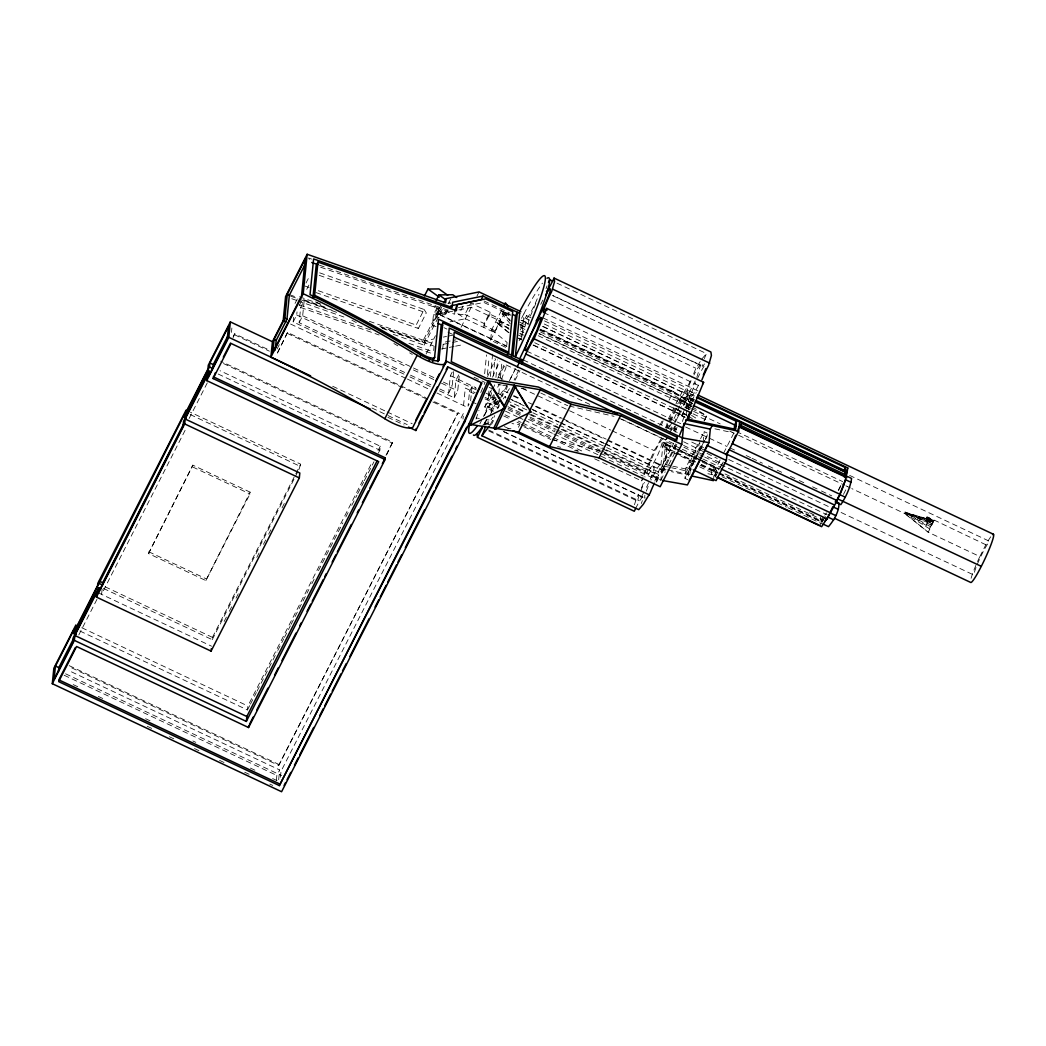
<?xml version="1.0" encoding="UTF-8"?>
<svg xmlns="http://www.w3.org/2000/svg" width="1046" height="1046" viewBox="0 0 1046 1046"><rect width="100%" height="100%" fill="white"/><g stroke="black" fill="none" stroke-linecap="round" stroke-linejoin="round"><path stroke-width="0.75" stroke-dasharray="5 3.75" d="M927.567 519.365L931.555 520.947L930.953 518.385L926.965 516.802L927.998 521.248L918.663 517.129M933.058 520.764L929.789 528.975L904.751 513.246L934.287 520.137L928.22 532.218L904.698 513.547L904.986 512.122L933.058 520.764L932.784 523.078L904.751 513.246L928.22 532.218L979.854 556.55L985.868 544.757A26.647 2.798 -64.8 0 1 990.863 536.611M927.867 518.777L928.312 520.66L932.352 522.15L931.908 520.254L927.867 518.777L926.612 521.196L927.057 523.092L930.901 525L930.234 519.81L926.403 517.875L927.371 522.477L918.022 518.358L917.564 519.3M436.104 326.574L432.39 325.424L433.449 314.82L437.803 306.295L433.201 306.269L444.942 314.689L447.126 310.414M102.129 589.212L101.632 594.128L186.45 427.696M148.519 553.556L192.83 465.156L250.151 492.169L249.981 493.974L205.853 580.569L148.519 553.556L192.83 465.156M205.853 580.569L250.151 492.169M231.441 332.393L231.872 328.039M233.088 337.649L234.657 333.766L269.476 350.175M103.449 588.427L212.22 639.668L212.443 637.367L300.699 464.189L190.464 412.242M79.914 631.026L247.484 709.973L247.876 705.998L372.128 462.188M287.519 332.445L276.641 354.594L287.519 332.445L399.232 385.085M403.978 374.115L293.194 321.906L293.651 317.278M293.194 321.906L296.724 314.977L297.025 311.891M404.658 372.428L299.143 322.704L300.66 307.472L304.19 300.542L331.896 310.257M299.143 322.704L302.673 315.774L304.19 300.542M298.986 469.393L300.699 464.189M276.366 780.329L276.85 775.452L279.661 769.948L68.435 670.434M278.733 765.424L458.017 412.791L278.733 765.424L69.088 666.642M278.681 779.701L279.661 769.948M280.433 777.283L281.034 771.255L463.587 413.026L462.986 419.054M378.377 453.101L379.855 450.198L380.26 446.224L220.039 370.729M386.641 454.814L392.655 442.21L220.68 361.184M393.322 334.341L424.088 345.141L424.519 340.891L433.946 338.982M433.672 350.528L434.103 346.174M442.68 349.116L443.347 342.395L455.991 339.845M454.932 311.237L454.644 314.218L319.226 266.73M439.843 389.007L448.629 393.152L450.381 375.671L452.5 371.513M448.629 393.152L452.16 386.209L453.912 368.741M439.425 390.812L454.199 397.768L455.938 380.299L459.469 373.37M454.199 397.768L457.73 390.838L459.312 374.965M463.548 405.547L465.287 388.066L475.185 392.734M472.047 386.615L469.51 391.583L468.059 406.149L470.595 401.167L472.047 386.615L476.283 388.602M483.827 327.45L484.22 323.528L490.012 312.153L470.726 303.079L464.934 314.441L458.841 314.519L464.555 303.144M489.62 316.075L490.012 312.153M484.638 373.749L486.521 354.908M491.698 329.673L507.075 342.46L506.552 347.743L490.639 340.251L491.698 329.673L501.426 310.57L510.252 314.728M487.384 374.664L489.11 357.392M496.719 399.52L488.482 395.636L489.28 387.661M490.391 376.482L492.627 354.136M494.771 330.562L484.023 325.489L489.816 314.114L500.563 319.187L494.575 332.51L465.392 318.769L455.611 312.257M493.294 375.932L495.046 358.373M500.367 321.135L500.563 319.187M494.17 394.97L493.843 398.16A75.848 7.95 -64.8 0 1 484.128 415.327M495.922 377.397L497.674 359.837M490.639 340.251L504.316 313.408L504.617 310.387M485.096 397.402L497.831 403.403L498.144 400.187A75.848 7.95 -64.8 0 1 490.94 413.118M498.785 393.806L499.74 384.222M500.38 377.828L501.975 361.864M521.496 339.989L524.164 313.185A77.705 8.146 -64.8 0 1 542.469 283.139M656.09 482.01L658.862 474.636L605.987 449.715M656.6 481.958L658.509 478.231L658.862 474.636M665.151 470.321L660.484 469.314L663.19 442.21L667.348 437.777L662.719 446.864L674.539 452.421M556.577 431.083L660.85 480.219L662.288 465.758L670.081 467.431M675.01 451.95L664.772 447.139L666.197 441.687L680.854 448.59M666.067 469.484L663.059 468.83L665.06 448.812L667.243 444.537L678.946 450.055M664.772 447.139L666.197 441.687M663.059 468.83L665.243 464.568L667.243 444.537M684.476 417.171L681.561 415.798L684.529 409.431M685.274 417.276L682.397 415.916L683.639 412.922L534.676 342.735M682.397 415.916L683.639 412.922M686.137 415.092L686.621 410.28M686.777 408.685L688.36 392.812L695.747 396.29M685.915 407.273L687.431 403.743L538.873 333.752M690.229 408.018L687.444 406.711L688.595 403.9L539.357 333.582M692.831 403.377L688.477 401.324L688.791 398.225L690.595 394.669L695.015 396.748M687.444 406.711L688.595 403.9M688.36 409.914L689 403.429L690.818 399.873L693.76 401.259M688.477 401.324L690.595 394.669M689.837 409.601L690.818 399.873M687.823 479.722L684.96 478.375L686.071 467.222L699.852 440.183M688.333 475.93L688.778 471.432L671.637 467.758M691.994 469.275L689.157 467.941L689.732 462.201L699.996 442.066M689.889 474.034L690.373 469.249L704.873 440.784M689.157 467.941L699.421 447.806L699.852 443.504M707.07 432.992L704.206 431.632L703.095 442.785L684.96 478.375M702.363 461.09L714.065 466.608L711.895 470.87L711.502 474.792L713.673 470.53M714.065 466.608L713.241 474.858L706.861 473.485M715.464 472.086L715.059 476.087L716.549 469.955L715.464 472.086L820.979 521.81L820.587 525.811M718.864 472.622L820.195 520.359L820.522 517.051M821.803 522.346L822.064 519.679L723.871 473.407M718.824 473.289L822.117 521.967L822.587 517.325M931.515 524.896L931.646 523.523M438.771 307.877L438.182 314.114L506.852 346.474M985.868 544.757L934.287 520.137M634.451 504.695L636.687 497.791A16.017 1.674 -64.8 0 0 638.505 494.222M644.872 495.255L644.598 498.118L645.264 497.883M675.507 425.931L673.519 431.279M559.244 425.199L661.856 473.537L662.288 471.994A15.991 1.674 -64.8 0 0 655.005 481.971M530.989 317.762L526.556 315.67L526.125 317.226A15.991 1.674 -64.8 0 0 529.851 313.996A15.991 1.674 -64.8 0 0 538.193 296.41L538.938 294.318M544.273 324.012L683.417 389.57L682.973 391.126A15.991 1.674 -64.8 0 0 692.034 377.436M491.542 392.616L490.326 398.395L499.112 402.54M488.077 421.198L487.737 424.218L492.954 417.119M663.072 420.858L661.595 424.715M677.037 427.435L674.84 432.861M700.166 361.589L695.041 370.31A15.991 1.674 -64.8 0 1 693.668 373.723M688.36 392.812L683.273 406.515L687.902 397.454L693.799 400.239M493.542 411.156L484.743 407.012L491.437 389.779M594.69 458.815L641.59 480.912L643.002 477.224M643.931 474.766L654.456 449.95A15.991 1.674 -64.8 0 0 660.719 439.137M646.284 491.123L648.965 484.52M680.253 404.802L682.11 399.48A18.593 1.948 -64.8 0 0 677.05 403.9M679.795 405.992L677.991 410.267A18.593 1.948 -64.8 0 1 672.473 421.63M492.941 388.955L494.693 384.797M696.819 377.331L700.611 365.119L552.563 295.351M556.956 283.139L706.481 353.587L705.292 356.281A16.017 1.674 -64.8 0 0 704.337 358.608M501.387 379.476L505.885 367.839L506.172 364.989L505.506 365.224A18.501 1.935 -64.8 0 0 498.798 376.155L497.7 378.404M497.229 408.764L499.217 404.397M691.04 380.77L685.98 392.76L684.764 398.539L688.176 394.525L695.198 380.979M648.612 482.768L647.618 484.952A18.501 1.935 -64.8 0 1 645.513 489.24M687.497 408.711L696.205 392.551M654.809 481.055L660.157 467.562A18.501 1.935 -64.8 0 0 657.032 468.713L650.965 480.153M926.403 517.875L930.548 520.437L930.953 518.385M535.84 303.51L529.132 318.86L527.916 324.639M515.155 380.182L519.967 370.402M659.765 425.382L661.948 421.263M668.368 419.001L673.885 407.77M676.814 444.302L661.856 473.537M931.032 519.509L927.083 517.796L926.965 516.802L928.953 517.587M78.803 634.974L97.017 599.214M189.117 418.492L207.343 382.744M233.18 336.655L234.657 333.766M295.037 303.405L298.568 296.476L323.188 305.105M305.994 283.061L309.603 275.987M306.74 289.324L308.897 285.074M277.098 348.959L279.308 344.631M299.169 305.654L301.366 301.326M212.22 639.668L298.241 470.857M224.171 621.455L226.394 617.101M229.362 611.269L233.075 604M236.043 598.181L238.266 593.814M256.806 557.426L259.029 553.059M263.474 544.325L265.71 539.958M268.665 534.14L270.901 529.773M282.015 507.951L284.983 502.119M424.127 309.472L426.297 312.898L418.374 328.47L416.19 325.045L424.127 309.472L318.599 272.47M447.989 309.877L445.949 313.852L436.6 313.957L435.398 313.094L438.091 307.799M436.6 313.957L439.974 307.328M441.765 307.093L423.617 342.813L422.728 341.414L441.477 304.621M424.088 345.141L442.772 308.478M448.473 303.262L450.643 298.999M435.398 313.094L444.746 312.989L446.106 310.335M426.088 354.019L435.437 335.701M378.037 450.578L380.26 446.224M247.484 709.973L249.693 705.619M250.439 704.167L256.348 692.557M257.094 691.105L277.059 651.92M277.805 650.468L283.714 638.871M284.46 637.419L290.37 625.809M291.115 624.357L308.858 589.526M311.826 583.72L314.781 577.915M318.481 570.658L342.879 522.765M345.834 516.959L348.802 511.154M351.757 505.349L356.934 495.189M357.667 493.738L363.59 482.128M364.322 480.676L373.945 461.809M386 455.272L392.655 442.21M461.09 327.202L473.341 303.17M476.924 296.149L479.068 291.926M510.2 323.737L502.132 313.944L503.231 311.813L510.618 315.291M509.075 332.706L497.543 323.122L498.72 320.808L509.062 325.685M521.536 318.337L524.164 313.185L519.862 311.159M488.482 395.636L491.306 390.093M497.831 403.403L499.988 399.18M500.707 397.768L508.604 382.261M509.324 380.849L515.796 368.153M497.687 404.854L500.223 399.886M491.555 424.401L493.464 420.662L487.161 419.681M518.411 427.265L519.679 424.781L511.965 423.565M669.087 400.147L673.428 391.609L541.122 329.268M669.715 433.136L673.206 426.271M681.103 410.777L675.311 422.153A26.647 2.798 -64.8 0 0 680.671 410.934M685.261 408.005L687.431 403.743M681.561 415.798L685.182 408.698M660.484 469.314L673.794 443.203M660.85 480.219L665.164 471.759M668.747 464.712L674.5 453.428M704.141 420.44L707.044 414.752M704.076 421.12L707.697 414.007M700.572 438.758L704.206 431.632M685.575 473.655L687.745 469.393M704.586 440.418L686.961 474.989L671.388 471.654M705.305 439.006L707.462 434.77M705.605 439.359L707.057 436.509M714.457 470.543L715.542 468.412M720.145 459.913L714.392 471.21L713.45 480.663L719.047 469.68M723.571 453.206L734.227 432.286M719.74 468.307L722.891 462.136M721.06 466.268L723.257 461.953M820.195 520.359L821.28 518.228M820.979 521.81L822.064 519.679M822.117 521.967L824.771 516.776M838.33 490.156L841.952 483.043M823.241 520.424L825.294 516.397M838.552 490.404L841.925 483.788M843.481 494.366L847.535 486.429M918.022 518.358L919.016 516.436M931.555 520.947L931.908 520.254M926.547 518.934L927.174 517.718M926.416 524.334L928.913 519.496M930.234 519.81L928.286 518.908M926.364 519.692L927.004 518.463M506.787 346.017L438.143 313.787A6.655 0.693 -64.8 0 0 436.234 316.402L434.731 319.357A6.655 0.693 -64.8 0 0 432.534 324.783M520.633 326.862L526.556 315.67M676.004 403.56L683.417 389.57M672.8 429.631L674.788 426.193M674.487 430.416L675.912 427.84M484.743 407.012L485.841 405.22A16.017 1.674 -64.8 0 1 483.448 416.53M641.59 480.912L642.689 479.12M489.973 425.055L493.359 418.962A15.991 1.674 -64.8 0 1 494.732 415.563M713.921 475.93L718.772 469.576M701.918 358.922L706.481 353.587M824.666 515.103L826.745 512.88M490.326 398.395L490.992 398.16A18.501 1.935 -64.8 0 0 493.738 394.394M700.611 365.119L699.944 365.368A18.501 1.935 -64.8 0 0 693.943 374.939M698.009 390.943L542.652 317.723M601.725 450.891L647.84 472.06C654.652 462.123 660.771 450.721 663.033 438.889L616.12 416.792M663.033 438.889L662.353 439.124A18.501 1.935 -64.8 0 0 655.646 450.055L649.788 462.868L647.173 472.308M452.761 311.198L438.182 314.114M458.906 309.93L471.184 307.393L509.049 325.228M458.41 307.616L483.827 302.438L510.919 315.199M443.373 337.087L446.511 336.446M448.08 336.132L452.8 335.178M443.308 344.317L450.983 342.774M452.513 342.46L458.645 341.218M441.399 349.011L447.714 347.743M449.296 347.416L454.029 346.461M455.611 346.148L463.509 344.552M450.042 321.828L465.392 318.769M447.871 303.34L450.748 303.314L446.825 300.503M433.449 314.82L444.942 314.689M476.126 417.955L479.277 418.452M483.043 424.415L486.194 424.898M507.885 428.298L510.971 428.782M498.131 384.444L501.204 384.967M502.747 385.229L508.892 386.288M521.156 388.38L527.302 389.426M714.902 428.834L732.278 432.56M665.243 464.568L671.244 465.849M672.735 466.176L690.935 470.072M667.57 469.798L690.347 474.675M569.22 406.044L614.041 416.321M552.406 439.817L600.326 450.813M557.596 446.577L560.695 447.283M574.607 450.473L577.693 451.179M934.235 520.437L904.698 513.547L851.784 488.613M311.577 259.068L308.518 257.996L309.407 259.408M319.488 265.2L448.747 310.531M319.252 275.36L426.297 312.898M304.556 285.898L309.145 287.506M318.311 290.723L416.19 325.045M315.905 292.54L418.374 328.47M369.356 321.292L433.985 343.964M289.768 294.789L297.417 297.469M303.523 299.614L326.444 307.642M379.933 326.404L422.728 341.414M381.136 327.529L433.449 345.873M290.67 296.188L338.041 312.806M382.365 328.352L423.617 342.813M291.756 298.725L296.371 300.346M297.914 300.882L347.154 318.154M299.653 305.027L370.441 329.843M408.908 343.336L433.528 351.979M300.66 307.472L379.136 334.995M417.602 348.488L432.992 353.888M918.323 517.822L904.986 512.122L930.012 527.851L933.019 521.954L904.986 512.122L930.156 526.465M928.861 517.796L930.835 518.646M926.939 520.568L930.835 522.372M688.53 404.58L691.314 405.887M691.615 408.672L705.527 415.17L693.472 407.548M553.007 295.783L702.533 366.244M550.745 299.875L695.786 368.218M543.672 312.545L699.055 385.752M544.508 320.9L686.699 387.896M678.409 403.311A26.647 2.798 -64.8 0 1 687.523 390.119L696.388 394.303M543.162 326.496L691.21 396.251M526.347 318.782L529.276 320.154M542.469 326.378L683.195 392.681M690.295 397.781L694.649 399.82M484.05 300.987L509.807 313.12M688.791 398.225L694.688 400.997M522.006 320.259L527.89 323.031M520.96 320.168L528.348 323.645M540.167 329.215L673.153 391.871L691.89 403.717M525.55 322.691L528.478 324.077M540.207 329.595L682.397 396.591M684.071 397.388L692.949 401.572M849.627 475.394L990.065 541.567M504.316 313.408L510.095 316.14M539.631 330.157L684.764 398.539M502.132 313.944L509.533 317.422M519.875 322.299L527.262 325.777M540.56 332.04L672.055 394.002L692.138 406.698M689 403.429L691.942 404.815M520.15 324.535L527.537 328.013M519.757 324.744L527.106 328.209M687.366 404.423L691.72 406.476M520.542 327.359L524.974 329.451M538.272 335.714L687.51 406.031M684.751 407.208L692.138 410.686M693.616 411.392L720.184 423.905M736.423 431.553L842.684 481.618M520.882 331.255L523.837 332.641M693.067 413.824L707.763 420.754M729.807 431.135L737.155 434.6M738.633 435.293L844.436 485.148M845.913 485.841L850.32 487.92M508.866 328.169L495.634 321.946L511.023 334.733M520.62 333.713L523.562 335.099M497.543 323.122L507.885 327.986M519.705 333.556L522.66 334.955M518.45 335.086L521.405 336.472M683.574 413.601L686.451 414.961M518.751 338.093L521.706 339.479M533.499 345.036L682.463 415.223M518.371 338.198L521.313 339.584M533.081 345.128L681.639 415.118M464.934 314.441L484.22 323.528M526.805 351.142L680.711 423.669M685.64 427.03L726.983 446.498M729.938 447.897L737.312 451.375M746.164 455.546L750.597 457.625M752.074 458.318L762.403 463.195M768.3 465.967L775.674 469.445M777.152 470.138L784.539 473.616M790.436 476.401L797.81 479.879M799.288 480.572L806.675 484.05M812.572 486.835L819.946 490.313M821.424 491.005L831.753 495.869M436.234 316.402L439.15 317.788M674.631 428.703L676.317 429.501M674.513 429.004L676.2 429.801M523.327 359.929L677.246 432.443M691.785 442.118L703.618 447.701M728.748 459.534L830.733 507.598M841.089 512.475L974.127 575.156A18.593 1.948 -64.8 0 1 973.996 574.254M699.421 447.806L703.67 449.806M443.975 327.686L446.904 329.059M447.923 332.144L452.343 334.236M683.587 445.426L723.453 464.215M683.901 447.309L703.121 456.357M704.599 457.05L827.294 514.867M621.572 419.119L674.788 444.197M506.172 364.989L589.735 404.357M682.319 449.283L701.382 458.266M702.847 458.959L720.446 467.248M663.19 442.21L676.474 448.473M677.939 449.165L719.269 468.647M680.41 450.748L700.898 460.397M665.112 443.818L675.376 448.656M681.234 451.414L697.368 459.011M698.833 459.704L719.36 469.379M665.871 445.008L676.095 449.819M677.56 450.512L696.558 459.456M702.402 462.214L718.484 469.798M809.539 512.697L813.945 514.776M676.474 452.643L695.459 461.6M701.304 464.346L717.399 471.929M676.004 453.114L695.198 462.162M701.108 464.947L717.347 472.596M665.06 448.812L694.335 462.594M700.179 465.352L711.895 470.87M722.015 476.715L786.5 507.101M787.965 507.794L821.672 523.68M689.732 462.201L693.982 464.202M699.656 466.882L716.667 474.897M540.743 392.995L567.664 405.691M502.93 379.332L497.033 376.56L497.608 376.037A15.991 1.674 -64.8 0 0 503.871 365.224M522.111 388.38L610.655 430.089M612.119 430.782L653.881 450.46M665.086 455.978L671.624 459.063M686.071 467.222L690.373 469.249M503.597 390.799L508.003 392.865M513.861 395.636L519.718 398.395M528.518 402.54L562.238 418.426M563.702 419.119L606.209 439.15M607.674 439.843L660.444 464.699M473.995 377.227L484.298 382.078M513.338 396.107L520.66 399.559M535.33 406.476L560.251 418.217M566.108 420.976L605.686 439.621M607.151 440.314L662.85 466.555M489.188 387.373L492.012 388.707M508.147 397.938L522.804 404.854M531.603 408.986L559.453 422.113M560.918 422.806L603.424 442.837M604.889 443.53L662.066 470.465M497.151 393.087L505.937 397.232M511.808 399.99L525 406.214M532.322 409.666L558.708 422.087M560.172 422.78L604.157 443.504M605.621 444.197L653.998 466.987M506.473 400.33L527.001 410.006M532.859 412.765L557.78 424.506M450.381 375.671L475.838 387.674M486.142 393.244L496 397.898M510.5 404.724L525.197 411.653M531.067 414.412L604.51 449.022M510.5 405.521L523.693 411.732M529.551 414.504L601.385 448.342M602.849 449.035L658.549 475.276M455.938 380.299L478.584 390.969M507.911 406.685L522.569 413.601M529.904 417.053L556.289 429.475M557.753 430.168L600.26 450.198M604.693 452.866L658.509 478.231M508.108 408.254L521.326 414.478M530.139 418.622L555.112 430.39M469.51 391.583L475.146 394.237M485.004 398.892L500.616 406.24M507.964 409.705L519.718 415.236M528.531 419.394L554.968 431.854M556.446 432.547L599.044 452.617M600.509 453.31L656.326 479.604M487.841 402.867L498.105 407.705M505.44 411.156L517.169 416.687M518.633 417.38L523.026 419.446M524.491 420.139L552.34 433.266M553.818 433.959L643.225 476.087M302.673 315.774L434.574 377.933M443.373 382.078L452.16 386.209M296.724 314.977L407.509 367.185M413.418 369.957L434.09 379.711M441.477 383.189L457.73 390.838M487.488 406.541L494.81 409.993M505.074 414.817L512.409 418.282M518.267 421.041L521.196 422.414M522.66 423.107L551.987 436.927M553.452 437.62L584.23 452.12M503.806 415.994L511.128 419.446M516.999 422.205L519.927 423.591M521.392 424.284L550.706 438.091M552.17 438.784L578.556 451.218M471.968 401.821L476.1 403.769M523.928 426.781L550.863 439.464M410.529 375.187L431.044 384.863M409.888 376.9L432.037 387.334M290.592 324.051L405.887 378.377M407.378 379.07L429.54 389.517M436.94 393.008L467.667 407.482M504.342 426.572L508.748 428.638M485.828 423.094L490.234 425.173M503.427 431.383L642.675 497.007M503.871 431.815L644.598 498.118M400.696 385.778L425.683 397.545M434.508 401.703L459.495 413.484M287.415 333.439L425.578 398.539M432.939 402.004L457.926 413.785M488.613 429.958L638.138 500.406M488.835 431.004L635.432 500.066M234.552 334.759L269.384 351.168M332.693 386.275L385.673 411.235M387.151 411.928L412.163 423.708M371.918 407.992L386.615 414.922M388.092 415.615L407.208 424.624M387.909 417.354L404.083 424.977M223.517 363.563L392.551 443.216M218.169 374.023L379.855 450.198M190.228 414.543L300.477 466.49M192.647 466.961L249.981 493.974M148.702 551.752L206.023 578.765M105.149 586.806L212.443 637.367M98.389 592.873L211.567 646.206M81.784 627.731L247.876 705.998M69.193 665.648L278.824 764.43M65.597 673.807L281.662 775.609M64.159 675.245L276.85 775.452M73.207 684.594L80.594 688.072M98.324 696.427L102.756 698.506M145.59 718.694L150.023 720.786M192.856 740.96L195.811 742.359M250.452 768.104L254.884 770.196M272.614 778.538L277.046 780.63M147.211 726.29L151.644 728.382M169.36 736.724L173.793 738.816M194.478 748.557L198.91 750.649M219.582 760.39L224.014 762.482M244.699 772.223L249.131 774.315M269.803 784.055L272.758 785.441M926.612 521.196L930.456 523.105M683.626 441.765L705.54 452.656M707.004 453.376L717.229 458.462M673.428 391.609L692.661 403.769M691.537 415.354L696.937 418.766M675.873 408.202L686.869 415.144M688.242 416.007L692.36 418.622M675.533 408.293L686.32 415.105M444.746 312.989L445.949 313.852M498.72 320.808L509.101 329.438M503.231 311.813L510.278 320.39M501.426 310.57L510.343 321.41M930.352 519.574L930.548 520.437M704.533 363.89A16.017 1.674 -64.8 0 1 702.899 362.57M546.051 288.657A16.017 1.674 -64.8 0 1 547.071 285.793M667.126 423.251A15.991 1.674 -64.8 0 1 665.518 428.245M643.316 483.304A16.017 1.674 -64.8 0 1 640.296 490.443M644.689 476.78A16.017 1.674 -64.8 0 1 645.042 477.054M481.657 420.309A16.017 1.674 -64.8 0 1 479.839 423.892M483.827 425.434A16.017 1.674 -64.8 0 1 486.05 424.637M635.615 508.513A16.017 1.674 -64.8 0 1 642.336 497.229A16.017 1.674 -64.8 0 1 641.29 503.544M503.218 398.905A15.991 1.674 -64.8 0 1 505.44 398.081M498.158 408.071A15.991 1.674 -64.8 0 1 499.373 405.652M971.093 578.294A26.647 2.798 -64.8 0 1 976.977 562.84M977.526 561.597A26.647 2.798 -64.8 0 1 979.854 556.55M974.414 572.28A18.593 1.948 -64.8 0 1 981.579 554.916A18.593 1.948 -64.8 0 1 989.385 541.815M315.683 301.81A347.507 97.945 27 0 1 322.691 305.249M351.874 320.207A347.507 97.945 27 0 1 358.765 323.881M393.897 343.519A347.507 97.945 27 0 1 397.872 345.847M409.666 352.868A347.507 97.945 27 0 1 412.268 354.437M486.821 419.982A75.848 7.95 -64.8 0 1 484.546 423.552M476.035 419.08A75.848 7.95 -64.8 0 1 478.963 410.424M492.509 377.201A75.848 7.95 -64.8 0 1 499.844 361.236M480.768 392.577A75.848 7.95 -64.8 0 1 485.069 382.3M487.567 376.612A75.848 7.95 -64.8 0 1 495.543 359.209M687.523 390.119A26.647 2.798 -64.8 0 1 682.541 406.646M672.33 427.775A26.647 2.798 -64.8 0 1 670.931 430.272M666.446 429.919A26.647 2.798 -64.8 0 1 676.906 406.214M682.463 421.486A18.501 1.935 -64.8 0 1 684.803 414.922M650.233 479.16A18.501 1.935 -64.8 0 0 650.573 471.001L648.69 474.256A18.501 1.935 -64.8 0 0 647.317 476.806M643.447 493.137A18.501 1.935 -64.8 0 1 639.354 494.627M640.753 490.966A18.501 1.935 -64.8 0 1 644.506 482.441M675.546 443.922A18.501 1.935 -64.8 0 1 665.988 463.012A18.501 1.935 -64.8 0 1 663.138 463.692L664.079 460.776A18.501 1.935 -64.8 0 1 671.336 444.315M698.584 385.072A18.501 1.935 -64.8 0 1 696.518 388.981L694.636 392.25A18.501 1.935 -64.8 0 1 695.59 382.653M697.59 378.286A18.501 1.935 -64.8 0 1 705.226 364.439M671.793 422.885A18.593 1.948 -64.8 0 1 668.302 428.572M666.747 427.304A18.593 1.948 -64.8 0 1 667.688 424.375M669.087 420.701A18.593 1.948 -64.8 0 1 674.984 407.822M540.743 304.386A18.501 1.935 -64.8 0 1 542.848 300.097M500.184 394.8A18.501 1.935 -64.8 0 1 502.381 396.578M490.365 414.778A18.501 1.935 -64.8 0 1 496.222 401.978M495.922 398.866A18.501 1.935 -64.8 0 1 490.77 411.052M486.599 419.237A18.501 1.935 -64.8 0 1 483.121 424.898M484.455 415.72A18.501 1.935 -64.8 0 1 493.725 397.088M499.112 384.392A18.501 1.935 -64.8 0 1 497.7 387.229M520.202 330A18.593 1.948 -64.8 0 1 524.308 328.496L521.143 336.354A18.593 1.948 -64.8 0 1 519.13 340.748M518.698 370.009A18.501 1.935 -64.8 0 1 514.083 380.09M509.428 388.654A18.501 1.935 -64.8 0 1 507.232 386.876M510.383 379.057A18.501 1.935 -64.8 0 1 514.488 370.415M679.403 403.521A18.593 1.948 -64.8 0 1 681.443 406.881M679.678 411.052A18.593 1.948 -64.8 0 1 673.467 423.669M671.571 426.951A18.593 1.948 -64.8 0 1 669.989 429.357M668.42 428.102A18.593 1.948 -64.8 0 1 669.362 425.173M670.774 421.486A18.593 1.948 -64.8 0 1 676.657 408.62M919.852 517.626L919.212 518.855A10.486 2.929 27.7 0 0 926.521 519.365L927.161 518.136A10.486 2.929 27.7 0 1 919.852 517.626"/><path stroke-width="1.5" d="M495.359 428.363L518.724 432.011L549.581 446.55L599.044 457.9L660.196 486.717L681.757 444.419L620.592 415.602L571.129 404.266L540.272 389.727L488.077 380.796L468.883 424.205L281.596 791.73L52.3 683.692L53.843 668.263L75.9 624.972L75.508 628.947L97.566 585.655L97.801 583.354L186.057 410.163L185.822 412.464L207.893 369.173L208.285 365.185L230.342 321.893L272.431 341.715L270.888 357.144L283.257 363.08A340.159 95.879 27 0 1 379.175 415.262L384.823 418.74A21.992 6.198 27 0 0 413.484 425.97L445.805 362.531L449.244 328.065L682.397 437.921L708.979 442.628L710.326 429.135L712.143 425.578M75.913 634.569L73.665 633.51L74.07 629.522L55.438 666.067L54.144 679.129L72.762 642.584L73.246 637.668L98.755 587.63L101.004 588.676M58.38 672.003L58.811 667.649L76.005 633.915M74.358 640.387L74.854 635.484L96.912 592.18L96.428 597.096L211.07 651.122L299.326 477.93L299.823 473.014L185.168 419.001L207.239 375.697L206.742 380.613L378.717 461.639L246.333 721.426L74.358 640.387L52.3 683.692M98.755 587.63L98.272 592.533L183.076 426.101L183.573 421.198L209.069 371.147L211.318 372.206M73.665 633.51L184.214 414.726L183.978 417.027L186.227 418.086M183.887 423.552L102.77 582.74L102.534 585.041L99.174 583.459M96.428 597.096L184.684 423.918L185.168 419.001M209.069 371.147L208.585 376.05L227.204 339.519L228.512 326.457L209.88 362.988L209.488 366.976L183.978 417.027M212.992 367.238L213.253 364.583L228.29 335.06M408.502 427.056L415.85 430.521L448.185 367.081L481.905 382.967L464.529 422.296L279.374 785.611L58.681 681.626L76.58 646.506L248.556 727.532L385.098 459.586L213.123 378.56L215.45 372.598M206.742 380.613L228.813 337.322L230.342 321.893M211.07 651.122L211.318 648.664M274.13 339.401L272.836 352.319L301.523 296.031L305.21 259.094L287.297 294.24L284.904 318.246L274.13 339.401L276.183 340.368L275.216 350.057M272.431 341.715L283.204 320.573L285.597 296.567L307.158 254.27L445.648 302.843L446.067 298.659L479.068 291.926L519.862 311.159L515.299 356.882A77.705 8.146 -64.8 0 0 545.306 279.609A77.705 8.146 -64.8 0 0 519.862 311.159M246.333 721.426L246.83 716.51L376.991 461.09M276.183 340.368L286.957 319.213L289.35 295.207L305.118 264.285M248.556 727.532L248.726 725.793M270.888 357.144L303.222 293.704L307.158 254.27M312.989 297.286L316.14 265.645L317.958 262.101L456.448 310.662L457.05 304.713L485.645 298.881L512.736 311.643L508.683 352.214L507.48 354.581M313.434 297.692L314.637 295.312L317.958 262.101M279.374 785.611L464.699 420.544L481.435 382.679M385.098 459.586L385.281 457.847L213.306 376.808M415.85 430.521L416.033 428.782M432.73 361.275L433.096 359.301M314.637 295.312L316.428 296.175A352.463 99.344 27 0 1 415.811 350.253L423.473 354.934A9.649 2.72 27 0 0 434.535 357.719L438.549 319.174L508.683 352.214M519.64 313.355L482.99 296.083L452.617 302.268L452.094 307.511L313.604 258.937L310.034 294.671L316.088 297.574A347.507 97.945 27 0 1 414.072 350.881L422.166 355.81A14.631 4.119 27 0 0 438.928 360.046L442.863 322.756L519.601 358.909L519.378 361.105M454.932 311.237L457.05 304.713M464.529 422.296L464.699 420.544M511.507 356.124L515.534 315.814L517.339 312.27L512.998 355.797M677.089 437.202L676.775 440.288L619.127 413.118L569.665 401.782L538.494 387.085L486.285 378.168L451.284 361.668L454.226 332.197L677.089 437.202L675.101 441.111M681.757 444.419L683.849 423.46L710.326 429.135M689.353 414.451L688.869 419.315L735.665 429.344L736.462 421.381L695.224 401.952M693.42 469.942L716.092 480.624L726.355 460.502L726.931 454.762L707.083 445.413M736.462 421.381L734.645 424.938L734.24 429.069L736.044 425.513M726.395 455.272L738.633 431.253L739.574 421.8M822.888 523.994L828.497 526.648C834.067 520.019 838.997 512.03 839.023 503.113L836.225 501.779M844.279 476.95L845.534 472.321L741.209 423.172L740.816 427.173L845.142 476.322L845.534 472.321M696.492 397.454L845.364 467.588L845.063 470.7L696.1 400.513M716.876 477.329L821.646 526.687C833.113 508.84 845.129 489.332 847.757 467.915L697.211 396.983M836.722 499.844L835.218 501.988L840.827 504.63C846.044 496.811 850.241 487.711 851.601 478.453L847.391 476.466M679.665 435.058A15.978 1.674 -64.8 0 1 690.7 413.392L703.618 382.313L546.77 308.4L545.672 310.191A15.991 1.674 -64.8 0 1 544.038 308.884A15.991 1.674 -64.8 0 1 551.673 291.559L554.563 281.57L554.053 278.079L710.901 351.979L711.411 355.47L708.521 365.459A15.991 1.674 -64.8 0 0 701.905 379.92M485.462 426.768A16.017 1.674 -64.8 0 1 483.069 433.057L481.879 435.751L638.727 509.65L643.277 504.316L650.207 492.875A15.991 1.674 -64.8 0 1 654.404 483.213M846.632 470.962L847.757 467.915M546.77 308.4L533.852 339.492A15.978 1.674 -64.8 0 0 521.797 364.021M735.691 435.267L732.331 443.609L840.056 494.366M737.94 429.71L739.064 426.938L846.789 477.695M824.627 521.732L828.092 517.195L832.786 506.761L838.395 509.402M470.242 425.304L505.401 407.862L503.989 406.685L514.174 385.255L530.91 412.046L495.216 429.291L493.804 428.115L468.883 424.205L470.242 425.304L489.436 381.882L445.962 360.962L443.02 366.728M548.444 282.381L549.634 279.687L552.563 281.06M635.615 508.513L634.307 511.259L477.46 437.359L478.767 434.613A16.017 1.674 -64.8 0 1 482.311 427.906M554.053 278.079L552.746 280.825A16.017 1.674 -64.8 0 1 546.483 291.638M493.804 428.115L503.309 408.11M495.216 429.291L515.586 386.432M75.325 647.579L58.864 679.887L279.557 783.872M223.321 357.144L230.486 343.101M213.123 378.56L231.022 343.428L370.271 409.038M424.493 295.887L427.971 289.062L438.941 288.931L447.727 295.234M436.104 300.581L438.993 294.894L452.813 294.737L456.736 297.535M384.823 418.74L417.158 355.287L411.496 351.809A340.159 95.879 27 0 0 315.591 299.627L303.222 293.704M443.909 302.869L446.067 298.659M420.27 356.098L421.473 353.731M442.863 322.756L441.059 326.313L437.555 361.406L439.359 357.85M429.252 360.216L430.468 357.85M432.952 360.713L434.757 357.17M249.471 724.342L253.158 717.098M256.845 709.868L267.92 688.137M274.562 675.101L278.249 667.858M281.936 660.614L295.966 633.091M299.653 625.861L301.13 622.958M307.04 611.374L310.727 604.13M312.205 601.228L323.279 579.51M324.757 576.608L326.221 573.718M332.131 562.12L335.818 554.89M337.296 551.987L351.325 524.464M357.222 512.88L358.7 509.99M362.4 502.747L368.297 491.149M369.774 488.26L378.626 470.883M382.326 463.64L385.281 457.847M437.999 361.694L439.215 359.327M415.837 420.074L426.86 398.448M435.672 381.149L439.346 373.932M482.99 296.083L481.186 299.627L450.813 305.824M418.962 423.015L422.636 415.798M424.114 412.922L437.333 386.968M446.158 369.656L447.623 366.78M504.054 305.419L505.362 302.83L508.343 306.452M284.12 785.454L285.597 782.565M287.088 779.662L290.775 772.406M294.475 765.149L298.162 757.905M299.64 755.003L313.682 727.441M319.605 715.843L323.292 708.587M324.77 705.697L330.693 694.086M332.17 691.184L341.035 673.781M342.513 670.878L346.213 663.635M349.9 656.378L369.12 618.67M375.03 607.072L378.73 599.816M380.208 596.913L386.118 585.315M387.595 582.413L396.46 565.01M397.938 562.107L401.638 554.864M405.338 547.607L424.545 509.899M430.468 498.288L434.155 491.045M435.633 488.142L451.898 456.239M455.585 448.982L457.063 446.08M460.763 438.836L466.673 427.226M517.221 366.728L519.208 362.818M518.724 432.011L528.779 412.281M540.272 389.727L529.498 410.869L530.91 412.046M549.581 446.55L571.129 404.266M599.044 457.9L620.592 415.602M689.262 480.402L703.043 453.349M704.494 450.499L707.397 444.812M708.979 442.628L687.431 484.926L662.419 480.493M843.56 471.145L845.364 467.588M838.918 495.935L837.467 498.772L981.292 566.331M687.484 417.093L689.562 413.183M702.52 384.091L703.618 382.313M489.083 426.402L481.879 435.751M685.653 419.904L738.633 431.253M691.641 475.982L713.45 480.663M311.786 262.494L317.945 264.651M552.929 289.271L709.776 363.184M544.038 308.884L546.966 310.27M697.865 394.996L993.517 534.297M512.671 314.467L515.534 315.814M695.276 400.932L847.299 472.557M740.215 425.121L844.54 474.283M693.42 405.508L734.645 424.938M851.209 482.389L845.599 479.748L839.637 494.523L845.246 497.164M534.441 338.982L691.288 412.882M525.824 354.045L682.672 427.945M836.918 500.537L729.18 449.78L726.238 454.003L833.963 504.76M438.209 323.41L442.589 325.476M705.096 450.473L726.355 460.502M724.368 462.829L830.616 512.893M830.236 512.971L835.846 515.626M453.703 336.799L617.558 414.007M834.682 518.345L970.675 582.426A26.647 2.798 -64.8 0 0 985.803 557.008A26.647 2.798 -64.8 0 0 992.536 534.65M828.092 517.195L833.701 519.836M721.217 469L827.464 519.064M717.987 477.473L819.123 525.118M287.297 294.24L289.35 295.207M284.904 318.246L286.957 319.213M283.204 320.573L286.159 321.959M513.141 430.717L649.461 494.941M228.813 337.322L310.623 375.867M209.88 362.988L213.253 364.583M209.488 366.976L212.861 368.558M184.684 423.918L299.326 477.93M99.396 581.158L102.77 582.74M74.854 635.484L246.83 716.51M55.438 666.067L58.811 667.649M438.993 294.894L445.518 299.574M427.971 289.062L439.255 297.156M489.436 381.882L505.401 407.862M488.077 380.796L490.587 384.889M492.261 387.608L498.955 398.513M500.629 401.233L503.152 405.325M514.174 385.255L515.783 387.961M517.404 390.655L527.079 406.829M476.95 433.868L477.46 437.359M482.664 426.363A75.848 7.95 -64.8 0 1 473.407 434.992M477.473 425.617A75.848 7.95 -64.8 0 1 469.719 424.14M705.841 368.61A18.501 1.935 -64.8 0 1 703.317 375.004M545.567 295.024A18.501 1.935 -64.8 0 1 548.797 295.273A18.501 1.935 -64.8 0 1 536.206 320.73M520.032 360.844A18.501 1.935 -64.8 0 1 521.575 362.099M547.084 278.249A77.705 8.146 -64.8 0 1 519.601 358.909M445.805 362.531A21.992 6.198 27 0 1 436.143 363.773L433.175 362.923A21.992 6.198 27 0 1 417.158 355.287M541.318 317.932L536.807 330.628L528.753 346.448A18.501 1.935 -64.8 0 1 529.707 336.851L537.775 321.044L540.52 317.278L541.318 317.932"/></g></svg>
